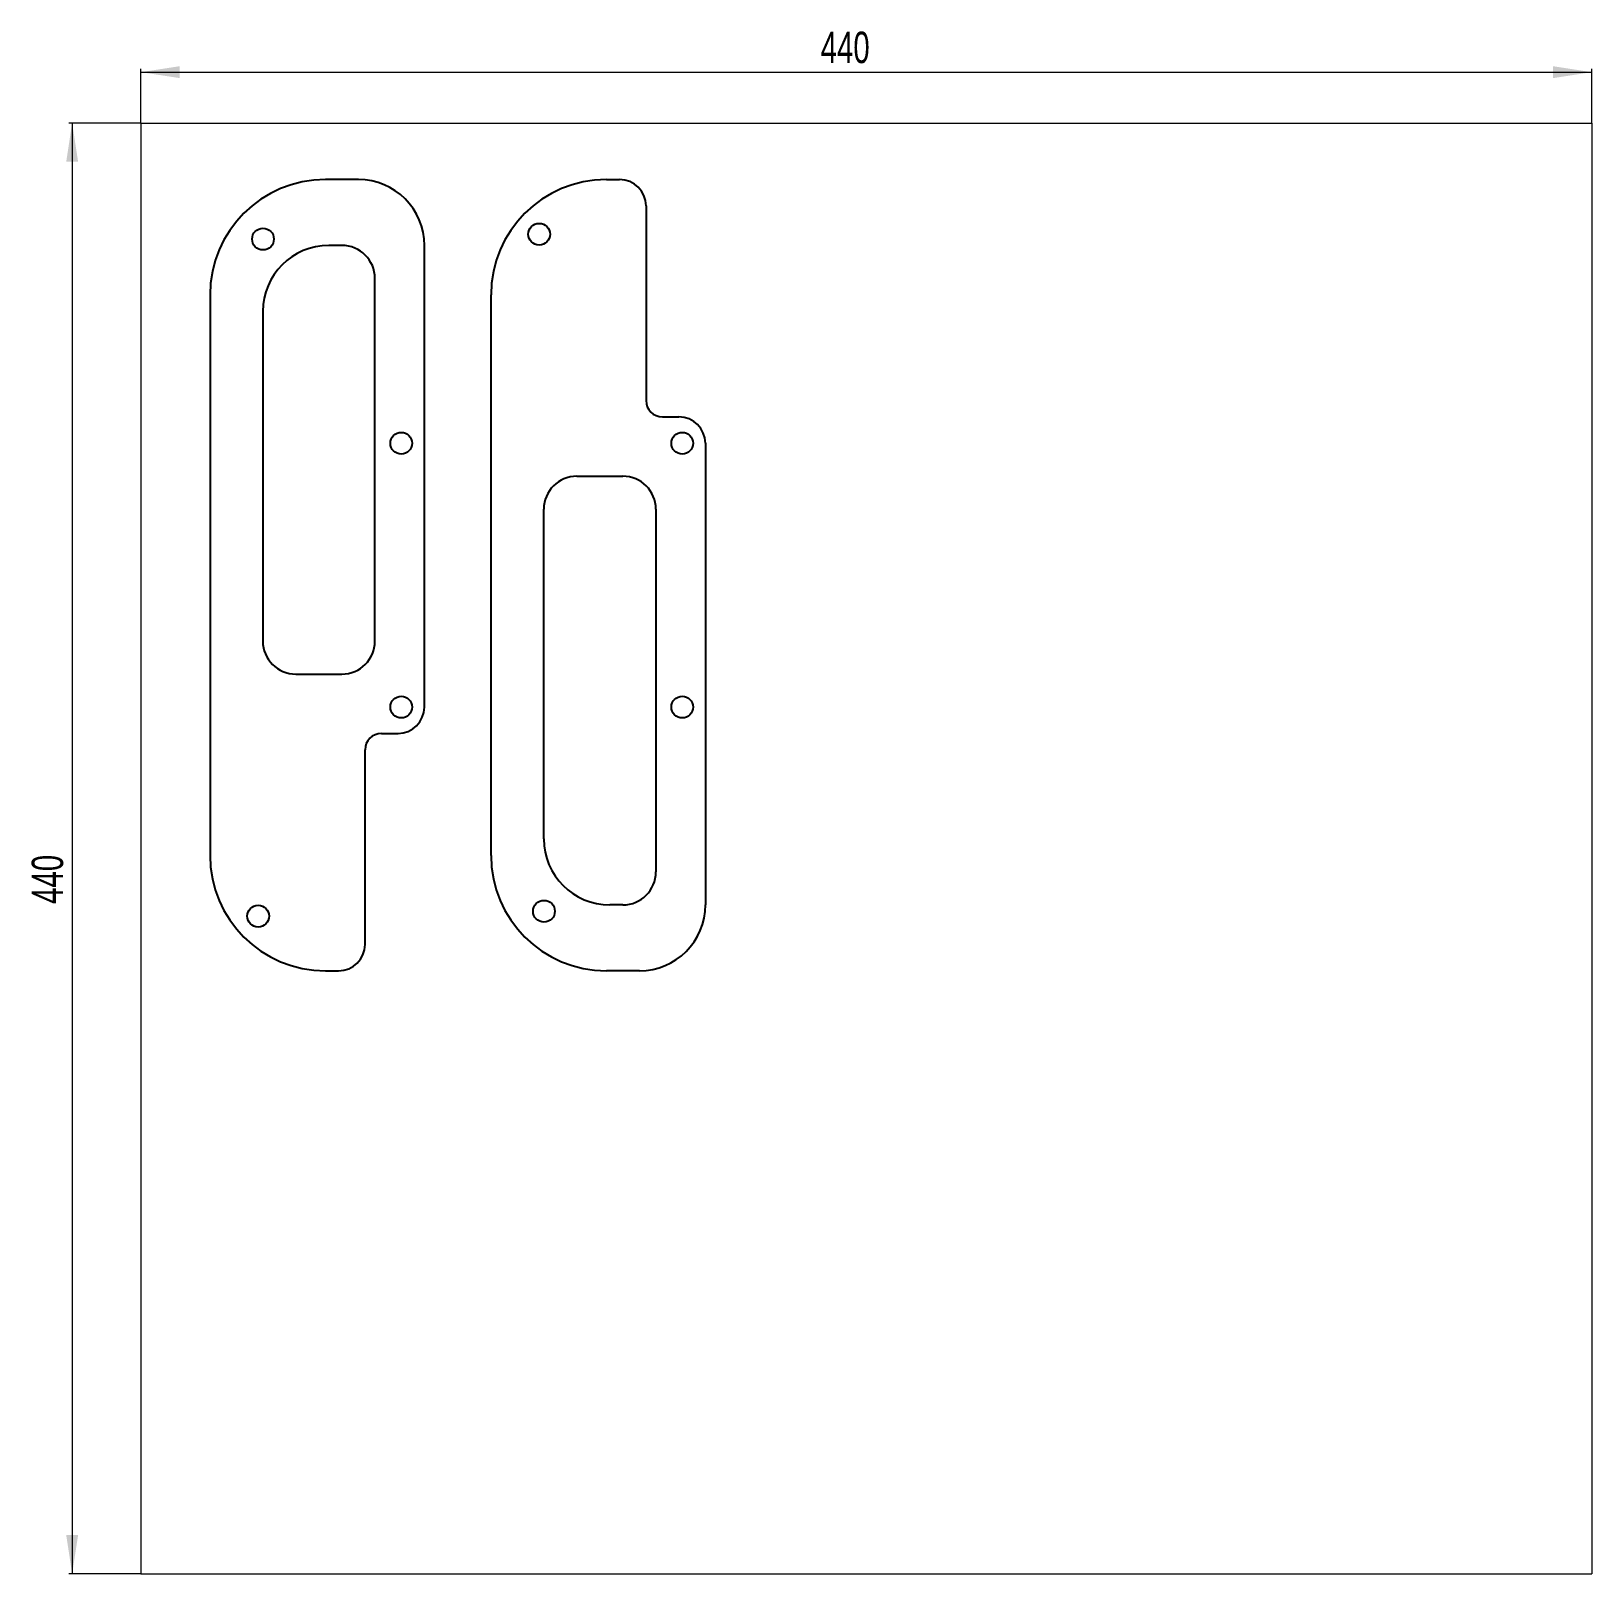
# Model space of a CAD drawing. Header units: millimetres. Extents: x 13 to 486, y 53 to 520.
import ezdxf

# ---------------------------------------------------------------- set-up
doc = ezdxf.new("R2010")
doc.units = ezdxf.units.MM
doc.styles.add('SLDTEXTSTYLE0', font='TXT', dxfattribs={"width": 0.7})
doc.dimstyles.new('SLDDIMSTYLE0', dxfattribs={"dimtxt": 11.743151, "dimasz": 3.5, "dimexe": 0, "dimexo": 0.0625, "dimgap": 2.935788, "dimtad": 2, "dimlfac": 2, "dimrnd": 1e-09, "dimzin": 12, "dimdsep": 46, "dimtxsty": 'SLDTEXTSTYLE0', "dimsah": 1, "dimcen": 0.09, "dimadec": 0, "dimazin": 3, "dimtfac": 1, "dimtdec": 3, "dimtofl": 0, "dimtmove": 0, "dimatfit": 3, "dimfxl": 1, "dimfrac": 2, "dimtolj": 1, "dimtzin": 12, "dimarcsym": 0})

# ---------------------------------------------------------------- blocks, each defined once
blk = doc.blocks.new('_D')
at = {"color": 7, "linetype": 'Continuous', "lineweight": 18}
for p, q in [((45.95, 492.51), (45.95, 508.93)), ((45.95, 507.93), (485.95, 507.93)), ((485.95, 492.51), (485.95, 508.93))]:
    blk.add_line(p, q, dxfattribs=at)
for points in [[(45.95, 507.93), (57.69, 506.13), (57.69, 509.74)], [(485.95, 507.93), (474.21, 509.74), (474.21, 506.13)]]:
    blk.add_solid(points, dxfattribs=at)
at = {"color": 7, "linetype": 'Continuous', "lineweight": 18, "insert": (252.08, 520.21), "char_height": 9.525, "attachment_point": 1, "style": 'SLDTEXTSTYLE0'}
blk.add_mtext('440', dxfattribs=at)
blk = doc.blocks.new('_D_1')
at = {"color": 7, "linetype": 'Continuous', "lineweight": 18}
for p, q in [((45.94, 492.5), (24.08, 492.5)), ((25.08, 492.5), (25.08, 52.5)), ((45.94, 52.5), (24.08, 52.5))]:
    blk.add_line(p, q, dxfattribs=at)
for points in [[(25.08, 492.5), (23.28, 480.76), (26.89, 480.76)], [(25.08, 52.5), (26.89, 64.25), (23.28, 64.25)]]:
    blk.add_solid(points, dxfattribs=at)
at = {"color": 7, "linetype": 'Continuous', "lineweight": 18, "insert": (12.81, 255.68), "char_height": 9.525, "attachment_point": 1, "rotation": 90, "style": 'SLDTEXTSTYLE0'}
blk.add_mtext('440', dxfattribs=at)

msp = doc.modelspace()

# ---------------------------------------------------------------- linework, layer by layer
at = {"color": 7, "linetype": 'Continuous', "lineweight": 18}
for p, q in [((45.9515, 492.5023), (485.9515, 492.5023)), ((45.9515, 492.5023), (45.9515, 52.5023)), ((485.9515, 492.5023), (485.9515, 52.5023)), ((45.9515, 52.5023), (485.9515, 52.5023))]:
    msp.add_line(p, q, dxfattribs=at)
at = {"color": 7, "linetype": 'Continuous', "lineweight": 25}
for p, q in [((111.9051, 475.3734), (101.9051, 475.3734)), ((187.1203, 475.3734), (191.1203, 475.3734)), ((199.1203, 467.3734), (199.1203, 408.3734)), ((106.9051, 455.3734), (102.9051, 455.3734)), ((131.9051, 315.3734), (131.9051, 455.3734)), ((116.9051, 335.3734), (116.9051, 445.3734)), ((66.9051, 440.3734), (66.9051, 270.3734)), ((152.1203, 270.3734), (152.1203, 440.3734)), ((82.9051, 435.3734), (82.9051, 335.3734)), ((204.1203, 403.3734), (209.1203, 403.3734)), ((217.1203, 395.3734), (217.1203, 255.3734)), ((178.1203, 385.3734), (192.1203, 385.3734)), ((168.1203, 275.3734), (168.1203, 375.3734)), ((202.1203, 375.3734), (202.1203, 265.3734)), ((92.9051, 325.3734), (106.9051, 325.3734)), ((118.9051, 307.3734), (123.9051, 307.3734)), ((113.9051, 243.3734), (113.9051, 302.3734)), ((192.1203, 255.3734), (188.1203, 255.3734)), ((101.9051, 235.3734), (105.9051, 235.3734)), ((197.1203, 235.3734), (187.1203, 235.3734))]:
    msp.add_line(p, q, dxfattribs=at)
for centre in [(82.9596, 457.3189), (166.7104, 458.7833), (124.9051, 395.3734), (210.1203, 395.3734), (124.9051, 315.3734), (210.1203, 315.3734), (168.1748, 253.428), (81.4952, 251.9635)]:
    msp.add_circle(centre, 3.3, dxfattribs=at)
for centre, radius, start, end in [((101.9051, 440.3734), 35, 90, 180), ((111.9051, 455.3734), 20, 0, 90), ((187.1203, 440.3734), 35, 90, 180), ((191.1203, 467.3734), 8, 0, 90), ((102.9051, 435.3734), 20, 90, 180), ((106.9051, 445.3734), 10, 0, 90), ((204.1203, 408.3734), 5, 180, 270), ((209.1203, 395.3734), 8, 0, 90), ((178.1203, 375.3734), 10, 90, 180), ((192.1203, 375.3734), 10, 0, 90), ((92.9051, 335.3734), 10, 180, 270), ((106.9051, 335.3734), 10, 270, 0), ((123.9051, 315.3734), 8, 270, 0), ((118.9051, 302.3734), 5, 90, 180), ((188.1203, 275.3734), 20, 180, 270), ((101.9051, 270.3734), 35, 180, 270), ((187.1203, 270.3734), 35, 180, 270), ((192.1203, 265.3734), 10, 270, 0), ((197.1203, 255.3734), 20, 270, 0), ((105.9051, 243.3734), 8, 270, 0)]:
    msp.add_arc(centre, radius, start, end, dxfattribs=at)

# ---------------------------------------------------------------- dimensions: what is measured, and where the dimension line sits
at = {"color": 7, "linetype": 'Continuous', "lineweight": 18}
dim = msp.add_linear_dim(base=(485.9515, 507.9325), p1=(45.9515, 492.5023), p2=(485.9515, 492.5023), dimstyle='SLDDIMSTYLE0', dxfattribs=at)
dim.commit()
dim.dimension.update_dxf_attribs({"geometry": '_D', "text_midpoint": (262.091, 507.9325), "dimtype": 160})
dim = msp.add_linear_dim(base=(25.0846, 52.5023), p1=(45.9515, 492.5023), p2=(45.9515, 52.5023), angle=90, dimstyle='SLDDIMSTYLE0', dxfattribs=at)
dim.commit()
dim.dimension.update_dxf_attribs({"geometry": '_D_1', "text_midpoint": (25.0846, 265.6923), "dimtype": 160})

doc.saveas('drawing.dxf')
